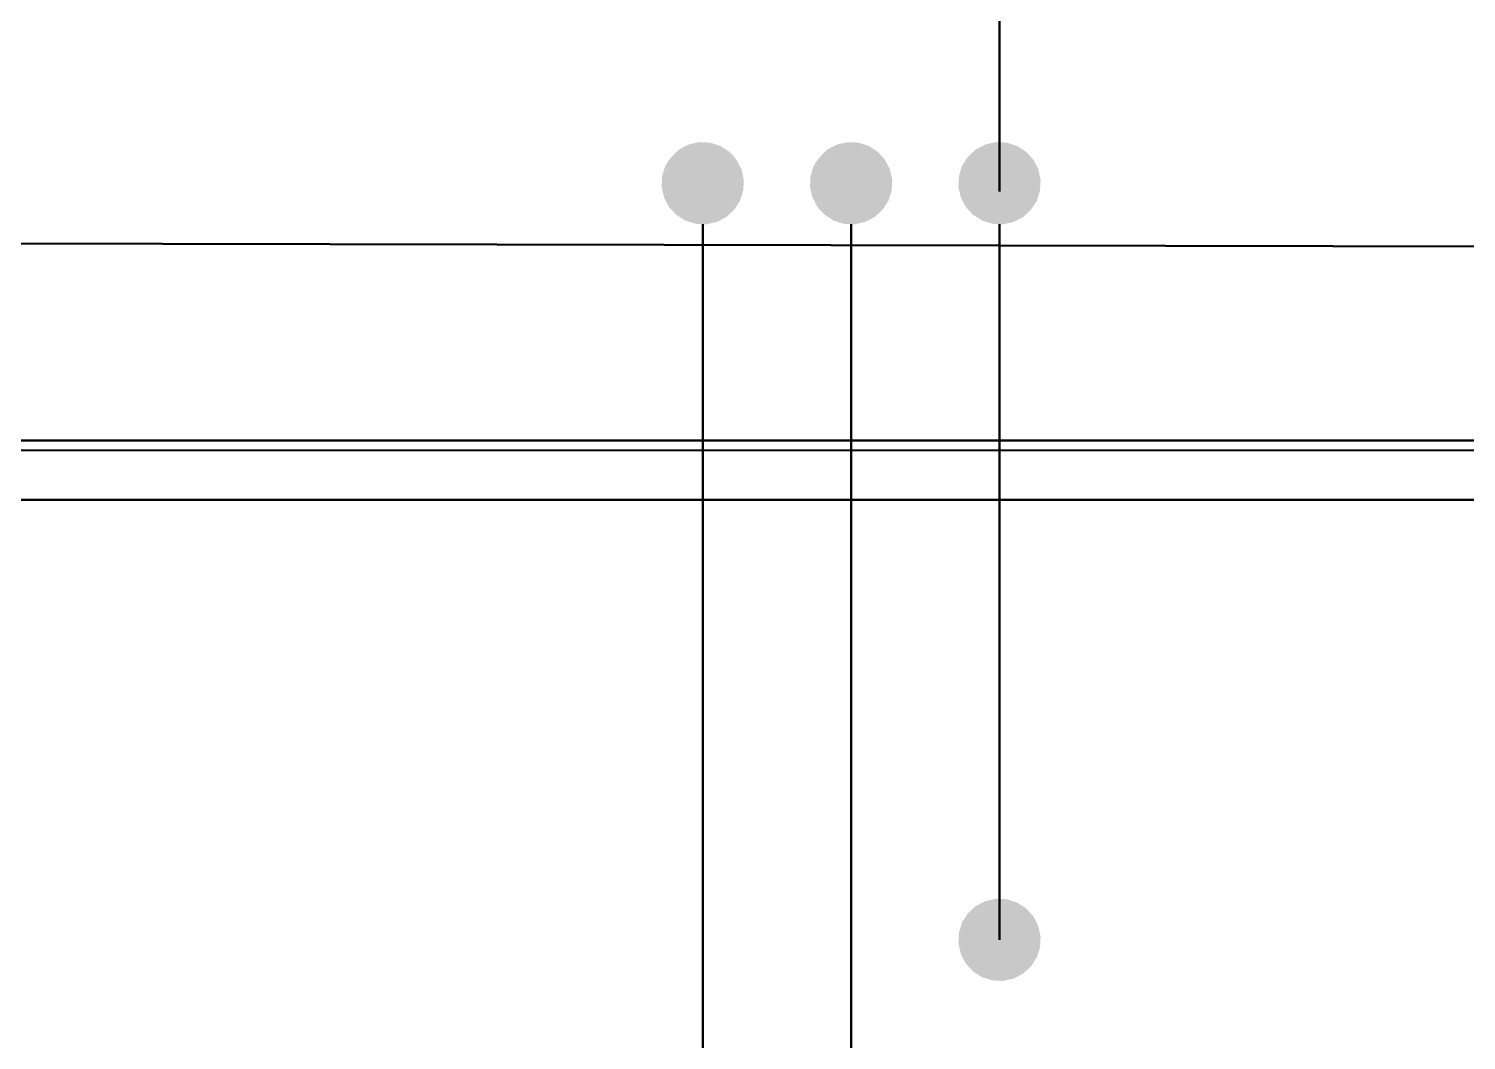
# Model space of a CAD drawing. Header units: metres. Extents: x 0 to 16, y 3 to 1186.
# Drawn here: x 12.4394 to 12.8753, y 1182.482 to 1182.7887 of the extents above; entities that cross this region are included whole.
import ezdxf

# ---------------------------------------------------------------- set-up
doc = ezdxf.new("R2010")
doc.units = ezdxf.units.M
for name, color, linetype, lineweight in [('A-DETL', 7, 'Continuous', 13), ('A-DETL-GENF', 7, 'Continuous', 9), ('A-WALL', 7, 'Continuous', 50)]:
    doc.layers.add(name, color=color, linetype=linetype, lineweight=lineweight)

# ---------------------------------------------------------------- blocks, each defined once
blk = doc.blocks.new('Walls 2 - Walls 2-6845191-DRG-2873184 - SOUTHERN BARRIER - PLAN - Dependent 1')
at = {"layer": 'A-WALL', "color": 252, "true_color": 0x888888}
for p, q in [((229.95292, 1207.29967), (241.62006, 1208.32042)), ((229.95317, 1207.29683), (241.62087, 1208.31751)), ((241.62499, 1208.30279), (229.95448, 1207.28186))]:
    blk.add_line(p, q, dxfattribs=at)
blk = doc.blocks.new('B_Det_Reinf_Bar Section_2D_Grey - Reo Dot_Scale 25_Cog End-7826873-DRG-2873184 - SOUTHERN BARRIER - PLAN - Dependent 1')
at = {"layer": 'A-DETL-GENF', "true_color": 0xafafaf}
blk.add_hatch(color=253, dxfattribs=at).paths.add_polyline_path([(0, -0.0125), (0.00324, -0.01207), (0.00625, -0.01083), (0.00884, -0.00884), (0.01083, -0.00625), (0.01207, -0.00324), (0.0125, 0), (0.01207, 0.00324), (0.01071, 0.0064), (0.00884, 0.00884), (0.00625, 0.01083), (0.00324, 0.01207), (0, 0.0125), (-0.00324, 0.01207), (-0.00625, 0.01083), (-0.00936, 0.00816), (-0.01083, 0.00625), (-0.01207, 0.00324), (-0.0125, 0), (-0.01207, -0.00324), (-0.01083, -0.00625), (-0.00884, -0.00884), (-0.00625, -0.01083), (-0.00324, -0.01207)])
blk = doc.blocks.new('B_Det_Reinf_Bar Section_2D_Grey - Reo Dot_Scale 25_Cog End-6572821-DRG-2873184 - SOUTHERN BARRIER - PLAN - Dependent 1')
at = {"layer": 'A-DETL-GENF', "true_color": 0xafafaf}
blk.add_hatch(color=253, dxfattribs=at).paths.add_polyline_path([(0.00625, -0.01083), (0.00884, -0.00884), (0.01083, -0.00625), (0.01207, -0.00324), (0.0125, 0), (0.01207, 0.00324), (0.01083, 0.00625), (0.00884, 0.00884), (0.00625, 0.01083), (0.00324, 0.01207), (0, 0.0125), (-0.00324, 0.01207), (-0.00625, 0.01083), (-0.00884, 0.00884), (-0.01083, 0.00625), (-0.01207, 0.00324), (-0.0125, 0), (-0.01207, -0.00324), (-0.01083, -0.00625), (-0.00884, -0.00884), (-0.00625, -0.01083), (-0.00324, -0.01207), (0, -0.0125), (0.00324, -0.01207)])

msp = doc.modelspace()

# ---------------------------------------------------------------- linework, layer by layer
at = {"layer": 'A-DETL', "color": 253, "lineweight": 50, "true_color": 0xafafaf}
for p, q in [((12.73379, 1183.36337), (12.73379, 1182.73935)), ((12.73379, 1183.13648), (12.73379, 1182.75425)), ((13.91777, 1182.72054), (1.90113, 1182.74506)), ((12.64379, 1182.27175), (12.64379, 1182.72944)), ((12.68879, 1182.27175), (12.68879, 1182.72944)), ((12.73379, 1182.72944), (12.73379, 1182.51245))]:
    msp.add_line(p, q, dxfattribs=at)

# ---------------------------------------------------------------- block references
at = {"layer": 'A-DETL-GENF', "color": 253, "true_color": 0xafafaf}
for name, p, rotation in [('B_Det_Reinf_Bar Section_2D_Grey - Reo Dot_Scale 25_Cog End-6572821-DRG-2873184 - SOUTHERN BARRIER - PLAN - Dependent 1', (12.73379, 1182.74185), 334.9466694528307), ('B_Det_Reinf_Bar Section_2D_Grey - Reo Dot_Scale 25_Cog End-7826873-DRG-2873184 - SOUTHERN BARRIER - PLAN - Dependent 1', (12.64379, 1182.74185), 5.00000057559783), ('B_Det_Reinf_Bar Section_2D_Grey - Reo Dot_Scale 25_Cog End-7826873-DRG-2873184 - SOUTHERN BARRIER - PLAN - Dependent 1', (12.68879, 1182.74185), 5.00000057559783), ('B_Det_Reinf_Bar Section_2D_Grey - Reo Dot_Scale 25_Cog End-6572821-DRG-2873184 - SOUTHERN BARRIER - PLAN - Dependent 1', (12.73379, 1182.51245), 334.9466694528308)]:
    msp.add_blockref(name, p, dxfattribs=dict(at, rotation=rotation))
at = {"layer": 'A-WALL', "color": 252, "true_color": 0x888888, "rotation": 355.0000000000001}
msp.add_blockref('Walls 2 - Walls 2-6845191-DRG-2873184 - SOUTHERN BARRIER - PLAN - Dependent 1', (-332.39985, 0), dxfattribs=at)

doc.saveas('drawing.dxf')
